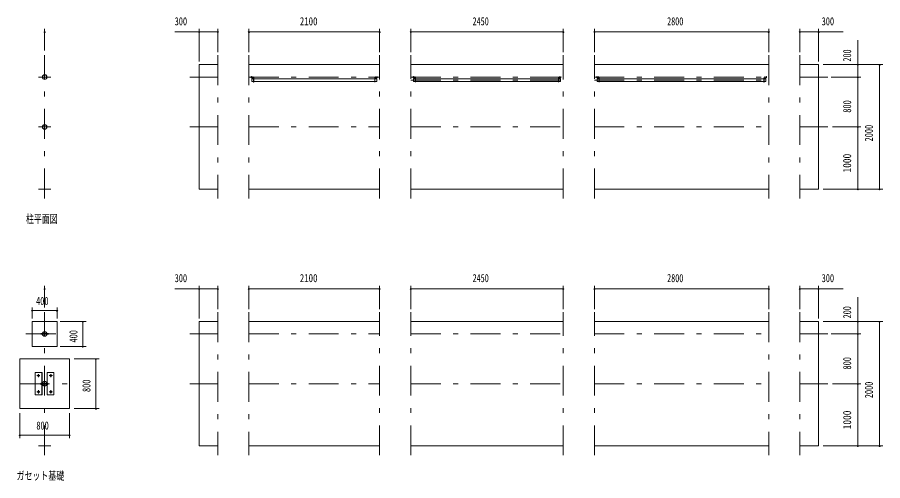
# Model space of a CAD drawing. Units: millimetres, scale not verified. Extents: x -23352 to 23352, y -10500 to 10500.
# Drawn here: x -21361 to -7461, y -8113 to -670 of the extents above; entities that cross this region are included whole.
import ezdxf
from ezdxf.enums import TextEntityAlignment as Align

# ---------------------------------------------------------------- set-up
doc = ezdxf.new("R2010")
doc.units = ezdxf.units.MM
doc.header["$LTSCALE"] = 40
doc.linetypes.add('USER3', pattern=[24, 12, -5, 2, -5])
for name, color, linetype, lineweight in [('0-2_1-0BOLD', 7, 'Continuous', 18), ('0-3_1-2CENTER', 3, 'USER3', 18), ('0-4_1-4THIN', 4, 'Continuous', 18), ('0-5_1-5DIM', 3, 'Continuous', 18)]:
    doc.layers.add(name, color=color, linetype=linetype, lineweight=lineweight)
doc.styles.add('ＭＳ ゴシック', font='')
doc.styles.get('ＭＳ ゴシック').set_extended_font_data('MS Gothic')

msp = doc.modelspace()

# ---------------------------------------------------------------- linework, layer by layer
at = {"layer": '0-2_1-0BOLD'}
for p, q in [((-18440.69, -3430.33), (-18440.69, -1430.33)), ((-18440.69, -1430.33), (-18140.69, -1430.33)), ((-17640.69, -1430.33), (-15540.69, -1430.33)), ((-15040.69, -1430.33), (-12590.69, -1430.33)), ((-12090.69, -1430.33), (-9290.69, -1430.33)), ((-8790.69, -1430.33), (-8490.69, -1430.33)), ((-8490.69, -1430.33), (-8490.69, -3430.33)), ((-17567.74, -1640.33), (-17597.34, -1640.33)), ((-17597.34, -1643.53), (-17567.74, -1643.53)), ((-17562.54, -1658.13), (-15618.84, -1658.13)), ((-15613.64, -1640.33), (-15584.04, -1640.33)), ((-15584.04, -1643.53), (-15613.64, -1643.53)), ((-14967.74, -1640.33), (-14997.34, -1640.33)), ((-14997.34, -1643.53), (-14967.74, -1643.53)), ((-14962.54, -1658.13), (-12668.84, -1658.13)), ((-12663.64, -1640.33), (-12634.04, -1640.33)), ((-12634.04, -1643.53), (-12663.64, -1643.53)), ((-12017.74, -1640.33), (-12047.34, -1640.33)), ((-12047.34, -1643.53), (-12017.74, -1643.53)), ((-12012.54, -1658.13), (-9368.84, -1658.13)), ((-9363.64, -1640.33), (-9334.04, -1640.33)), ((-9334.04, -1643.53), (-9363.64, -1643.53)), ((-15618.84, -1700.83), (-17562.54, -1700.83)), ((-12668.84, -1700.83), (-14962.54, -1700.83)), ((-9368.84, -1700.83), (-12012.54, -1700.83)), ((-20822.14, -3430.33), (-21022.14, -3430.33)), ((-18140.69, -3430.33), (-18440.69, -3430.33)), ((-15540.69, -3430.33), (-17640.69, -3430.33)), ((-12590.69, -3430.33), (-15040.69, -3430.33)), ((-9290.69, -3430.33), (-12090.69, -3430.33)), ((-8490.69, -3430.33), (-8790.69, -3430.33)), ((-20722.14, -5555.32), (-21122.14, -5555.32)), ((-21122.14, -5555.33), (-21122.14, -5955.32)), ((-21122.14, -5555.33), (-20722.14, -5555.33)), ((-20722.14, -5955.32), (-20722.14, -5555.33)), ((-18440.69, -7555.32), (-18440.69, -5555.33)), ((-18440.69, -5555.33), (-18140.69, -5555.33)), ((-17640.69, -5555.33), (-15540.69, -5555.33)), ((-15040.69, -5555.33), (-12590.69, -5555.33)), ((-12090.69, -5555.33), (-9290.69, -5555.33)), ((-8790.69, -5555.33), (-8490.69, -5555.33)), ((-8490.69, -5555.33), (-8490.69, -7555.32)), ((-20982.14, -5749.32), (-20982.14, -5761.32)), ((-20982.14, -5749.32), (-20959.82, -5749.32)), ((-20982.14, -5761.32), (-20959.82, -5761.32)), ((-20956.98, -5749.32), (-20887.3, -5749.32)), ((-20956.98, -5761.32), (-20887.3, -5761.32)), ((-20884.47, -5749.32), (-20862.14, -5749.32)), ((-20884.47, -5761.32), (-20862.14, -5761.32)), ((-20862.14, -5749.32), (-20862.14, -5761.32)), ((-21122.14, -5955.32), (-20722.14, -5955.32)), ((-20964.79, -6735.32), (-20964.79, -6375.32)), ((-20879.49, -6375.32), (-20879.49, -6735.32)), ((-20980.99, -6549.32), (-20984.29, -6549.32)), ((-20980.99, -6561.32), (-20984.29, -6561.32)), ((-20970.99, -6549.55), (-20979.98, -6549.55)), ((-20970.99, -6561.1), (-20979.98, -6561.1)), ((-20970.99, -6552.32), (-20967.99, -6555.32)), ((-20967.99, -6558.32), (-20970.99, -6555.32)), ((-20970.99, -6567.52), (-20967.99, -6567.52)), ((-20967.99, -6567.82), (-20964.79, -6567.82)), ((-20956.98, -6549.32), (-20887.3, -6549.32)), ((-20887.3, -6561.32), (-20956.98, -6561.32)), ((-20936.29, -6549.32), (-20936.29, -6561.32)), ((-20876.29, -6567.82), (-20879.49, -6567.82)), ((-20876.29, -6549.55), (-20869.3, -6549.55)), ((-20869.3, -6561.1), (-20876.29, -6561.1)), ((-20869.3, -6566.87), (-20876.29, -6566.87)), ((-20822.14, -7555.32), (-21022.14, -7555.32)), ((-18140.69, -7555.32), (-18440.69, -7555.32)), ((-15540.69, -7555.32), (-17640.69, -7555.32)), ((-12590.69, -7555.32), (-15040.69, -7555.32)), ((-9290.69, -7555.32), (-12090.69, -7555.32)), ((-8490.69, -7555.32), (-8790.69, -7555.32))]:
    msp.add_line(p, q, dxfattribs=at)
for points in [[(-17599.34, -1638.33), (-17599.34, -1618.33), (-17602.54, -1618.33), (-17602.54, -1638.33)], [(-17565.74, -1658.13), (-17594.59, -1658.13), (-17594.59, -1700.83), (-17565.74, -1700.83)], [(-17565.74, -1645.53), (-17565.74, -1711.33), (-17562.54, -1711.33), (-17562.54, -1645.53)], [(-15615.64, -1645.53), (-15615.64, -1711.33), (-15618.84, -1711.33), (-15618.84, -1645.53)], [(-15615.64, -1658.13), (-15586.79, -1658.13), (-15586.79, -1700.83), (-15615.64, -1700.83)], [(-15582.04, -1638.33), (-15582.04, -1618.33), (-15578.84, -1618.33), (-15578.84, -1638.33)], [(-14999.34, -1638.33), (-14999.34, -1618.33), (-15002.54, -1618.33), (-15002.54, -1638.33)], [(-14965.74, -1700.83), (-14994.59, -1700.83), (-14994.59, -1658.13), (-14965.74, -1658.13)], [(-14965.74, -1645.53), (-14965.74, -1711.33), (-14962.54, -1711.33), (-14962.54, -1645.53)], [(-12665.64, -1645.53), (-12665.64, -1711.33), (-12668.84, -1711.33), (-12668.84, -1645.53)], [(-12665.64, -1658.13), (-12636.79, -1658.13), (-12636.79, -1700.83), (-12665.64, -1700.83)], [(-12632.04, -1638.33), (-12632.04, -1618.33), (-12628.84, -1618.33), (-12628.84, -1638.33)], [(-12049.34, -1638.33), (-12049.34, -1618.33), (-12052.54, -1618.33), (-12052.54, -1638.33)], [(-12015.74, -1700.83), (-12044.59, -1700.83), (-12044.59, -1658.13), (-12015.74, -1658.13)], [(-12015.74, -1645.53), (-12015.74, -1711.33), (-12012.54, -1711.33), (-12012.54, -1645.53)], [(-9365.64, -1645.53), (-9365.64, -1711.33), (-9368.84, -1711.33), (-9368.84, -1645.53)], [(-9365.64, -1658.13), (-9336.79, -1658.13), (-9336.79, -1700.83), (-9365.64, -1700.83)], [(-9332.04, -1638.33), (-9332.04, -1618.33), (-9328.84, -1618.33), (-9328.84, -1638.33)], [(-20980.99, -6545.52), (-20979.98, -6543.78), (-20970.99, -6543.78)], [(-20980.99, -6545.52), (-20980.99, -6565.12), (-20979.98, -6566.87), (-20970.99, -6566.87)], [(-20967.99, -6543.12), (-20970.99, -6543.12), (-20970.99, -6567.52)], [(-20967.99, -6567.82), (-20967.99, -6542.82), (-20964.79, -6542.82)], [(-20876.29, -6567.82), (-20876.29, -6542.82), (-20879.49, -6542.82)], [(-20876.29, -6543.78), (-20869.3, -6543.78), (-20868.29, -6545.52), (-20868.29, -6565.12), (-20869.3, -6566.87)]]:
    msp.add_lwpolyline(points, dxfattribs=at)
for points in [[(-21322.14, -6955.32), (-21322.14, -6155.32), (-20522.14, -6155.32), (-20522.14, -6955.32)], [(-21072.29, -6735.32), (-21072.29, -6375.32), (-20960.29, -6375.32), (-20960.29, -6735.32)], [(-20883.99, -6375.32), (-20771.99, -6375.32), (-20771.99, -6735.32), (-20883.99, -6735.32)], [(-21016.37, -6435.32), (-21027.91, -6435.32), (-21033.69, -6425.32), (-21027.91, -6415.32), (-21016.37, -6415.32), (-21010.59, -6425.32)], [(-20827.91, -6435.32), (-20816.37, -6435.32), (-20810.59, -6425.32), (-20816.37, -6415.32), (-20827.92, -6415.32), (-20833.69, -6425.32)], [(-20984.29, -6549.33), (-20986.29, -6551.32), (-20986.29, -6559.32), (-20984.29, -6561.32)], [(-21027.91, -6695.32), (-21016.37, -6695.32), (-21010.59, -6685.32), (-21016.37, -6675.32), (-21027.91, -6675.32), (-21033.69, -6685.32)], [(-20827.91, -6695.32), (-20816.37, -6695.32), (-20810.59, -6685.32), (-20816.37, -6675.32), (-20827.92, -6675.32), (-20833.69, -6685.32)]]:
    msp.add_lwpolyline(points, close=True, dxfattribs=at)
for centre, radius in [((-20922.14, -1630.33), 38.15), ((-20922.14, -1630.33), 38.15), ((-20922.14, -1630.33), 35.35), ((-20922.14, -1630.33), 35.35), ((-20922.14, -1630.33), 35.35), ((-20922.14, -2430.33), 38.15), ((-20922.14, -2430.33), 35.35), ((-20922.14, -5755.32), 38.15), ((-20922.14, -5755.32), 35.35), ((-21022.14, -6425.32), 14.5), ((-21022.14, -6425.32), 9.8), ((-21022.14, -6425.32), 4.4), ((-20922.14, -6555.32), 38.15), ((-20922.14, -6555.32), 35.35), ((-20822.14, -6425.32), 14.5), ((-20822.14, -6425.32), 9.8), ((-20822.14, -6425.32), 4.4), ((-21022.14, -6685.32), 14.5), ((-20822.14, -6685.32), 14.5), ((-21022.14, -6685.32), 9.8), ((-21022.14, -6685.32), 4.4), ((-20822.14, -6685.32), 9.8), ((-20822.14, -6685.32), 4.4)]:
    msp.add_circle(centre, radius, dxfattribs=at)
for centre, radius, start, end in [((-20922.14, -1630.33), 38.15, 43.27118, 125.40654), ((-17597.34, -1638.33), 5.2, 180, 270), ((-17597.34, -1638.33), 2, 180, 270), ((-17567.74, -1645.53), 5.2, 0, 90), ((-17567.74, -1645.53), 2, 0, 90), ((-15613.64, -1645.53), 5.2, 90, 180), ((-15613.64, -1645.53), 2, 90, 180), ((-15584.04, -1638.33), 2, 270, 0), ((-15584.04, -1638.33), 5.2, 270, 0), ((-14997.34, -1638.33), 5.2, 180, 270), ((-14997.34, -1638.33), 2, 180, 270), ((-14967.74, -1645.53), 5.2, 0, 90), ((-14967.74, -1645.53), 2, 0, 90), ((-12663.64, -1645.53), 5.2, 90, 180), ((-12663.64, -1645.53), 2, 90, 180), ((-12634.04, -1638.33), 2, 270, 0), ((-12634.04, -1638.33), 5.2, 270, 0), ((-12047.34, -1638.33), 5.2, 180, 270), ((-12047.34, -1638.33), 2, 180, 270), ((-12017.74, -1645.53), 5.2, 0, 90), ((-12017.74, -1645.53), 2, 0, 90), ((-9363.64, -1645.53), 5.2, 90, 180), ((-9363.64, -1645.53), 2, 90, 180), ((-9334.04, -1638.33), 2, 270, 0), ((-9334.04, -1638.33), 5.2, 270, 0), ((-15540.69, -1672.33), 3.85, 90, 270), ((-15540.69, -1672.33), 2.25, 90, 270), ((-12590.69, -1672.33), 3.85, 90, 270), ((-12590.69, -1672.33), 2.25, 90, 270), ((-20976.36, -6546.66), 4.63, 180, 218.53143), ((-20963.97, -6555.32), 17.02, 160.16867, 199.82912), ((-20976.36, -6563.98), 4.63, 141.45377, 180), ((-20872.93, -6546.66), 4.63, 321.46857, 0), ((-20885.31, -6555.32), 17.02, 340.17088, 19.83133), ((-20872.92, -6563.98), 4.63, 0, 38.54623)]:
    msp.add_arc(centre, radius, start, end, dxfattribs=at)
at = {"layer": '0-3_1-2CENTER'}
for p, q in [((-20922.14, -3580.33), (-20922.14, -1280.33)), ((-18140.69, -1280.33), (-18140.69, -3580.33)), ((-17640.69, -1280.33), (-17640.69, -3580.33)), ((-15540.69, -3580.33), (-15540.69, -1280.33)), ((-15040.69, -3580.33), (-15040.69, -1280.33)), ((-12590.69, -3580.33), (-12590.69, -1280.33)), ((-12090.69, -3580.33), (-12090.69, -1280.33)), ((-9290.69, -1280.33), (-9290.69, -3580.33)), ((-8790.69, -1280.33), (-8790.69, -3580.33)), ((-21022.14, -1630.33), (-20822.14, -1630.33)), ((-18590.69, -1630.33), (-18140.69, -1630.33)), ((-17640.69, -1630.33), (-15540.69, -1630.33)), ((-17577.54, -1621.33), (-17577.54, -1663.13)), ((-15603.84, -1621.33), (-15603.84, -1663.13)), ((-15040.69, -1630.33), (-12590.69, -1630.33)), ((-14977.54, -1621.33), (-14977.54, -1663.13)), ((-12653.84, -1621.33), (-12653.84, -1663.13)), ((-12090.69, -1630.33), (-9290.69, -1630.33)), ((-12027.54, -1621.33), (-12027.54, -1663.13)), ((-9353.84, -1621.33), (-9353.84, -1663.13)), ((-8790.69, -1630.33), (-8340.69, -1630.33)), ((-15540.69, -1679.48), (-15540.69, -1679.48)), ((-15040.69, -1679.48), (-12590.69, -1679.48)), ((-12090.69, -1679.48), (-9290.69, -1679.48)), ((-21022.14, -2430.33), (-20822.14, -2430.33)), ((-18590.69, -2430.33), (-18140.69, -2430.33)), ((-17640.69, -2430.33), (-15540.69, -2430.33)), ((-15040.69, -2430.33), (-12590.69, -2430.33)), ((-12090.69, -2430.33), (-9290.69, -2430.33)), ((-8790.69, -2430.33), (-8340.69, -2430.33)), ((-20922.14, -7705.32), (-20922.14, -5405.33)), ((-18140.69, -5405.33), (-18140.69, -7705.32)), ((-17640.69, -5405.33), (-17640.69, -7705.32)), ((-15540.69, -7705.32), (-15540.69, -5405.33)), ((-15040.69, -7705.32), (-15040.69, -5405.33)), ((-12590.69, -7705.32), (-12590.69, -5405.33)), ((-12090.69, -7705.32), (-12090.69, -5405.33)), ((-9290.69, -5405.33), (-9290.69, -7705.32)), ((-8790.69, -5405.33), (-8790.69, -7705.32)), ((-21222.14, -5755.32), (-20622.14, -5755.32)), ((-18590.69, -5755.32), (-18140.69, -5755.32)), ((-17640.69, -5755.32), (-15540.69, -5755.32)), ((-15040.69, -5755.32), (-12590.69, -5755.32)), ((-12090.69, -5755.32), (-9290.69, -5755.32)), ((-8790.69, -5755.32), (-8340.69, -5755.32)), ((-20997.14, -6425.32), (-21047.14, -6425.32)), ((-21022.14, -6450.32), (-21022.14, -6400.32)), ((-20847.14, -6425.32), (-20797.14, -6425.32)), ((-20822.14, -6400.32), (-20822.14, -6450.32)), ((-21322.14, -6555.32), (-20522.14, -6555.32)), ((-21022.14, -6710.32), (-21022.14, -6660.32)), ((-20822.14, -6710.32), (-20822.14, -6660.32)), ((-18590.69, -6555.32), (-18140.69, -6555.32)), ((-17640.69, -6555.32), (-15540.69, -6555.32)), ((-15040.69, -6555.32), (-12590.69, -6555.32)), ((-12090.69, -6555.32), (-9290.69, -6555.32)), ((-8790.69, -6555.32), (-8340.69, -6555.32)), ((-21047.14, -6685.32), (-20997.14, -6685.32)), ((-20797.14, -6685.32), (-20847.14, -6685.32))]:
    msp.add_line(p, q, dxfattribs=at)
at = {"layer": '0-4_1-4THIN'}
for p, q in [((-20980.99, -6550.92), (-20985.89, -6550.92)), ((-20985.89, -6559.72), (-20980.99, -6559.72))]:
    msp.add_line(p, q, dxfattribs=at)
for points in [[(-20957.22, -6550.92), (-20936.29, -6550.92), (-20933.52, -6549.32)], [(-20933.52, -6561.32), (-20936.29, -6559.72), (-20957.22, -6559.72)]]:
    msp.add_lwpolyline(points, dxfattribs=at)
for centre in [(-21022.14, -6425.32), (-20822.14, -6425.32), (-21022.14, -6685.32), (-20822.14, -6685.32)]:
    msp.add_circle(centre, 6, dxfattribs=at)
at = {"layer": '0-5_1-5DIM'}
for p, q in [((-20912.14, -905.33), (-20932.14, -905.33)), ((-20922.14, -1205.33), (-20922.14, -855.33)), ((-18440.69, -905.33), (-18833.19, -905.33)), ((-18430.69, -905.33), (-18450.69, -905.33)), ((-18440.69, -855.33), (-18440.69, -1380.33)), ((-18140.69, -905.33), (-18440.69, -905.33)), ((-18130.69, -905.33), (-18150.69, -905.33)), ((-18140.69, -855.33), (-18140.69, -1230.33)), ((-17630.69, -905.33), (-17650.69, -905.33)), ((-17640.69, -855.33), (-17640.69, -1230.33)), ((-15540.69, -905.33), (-17640.69, -905.33)), ((-15530.69, -905.33), (-15550.69, -905.33)), ((-15540.69, -855.33), (-15540.69, -1230.33)), ((-15030.69, -905.33), (-15050.69, -905.33)), ((-15040.69, -855.33), (-15040.69, -1230.33)), ((-12590.69, -905.33), (-15040.69, -905.33)), ((-12580.69, -905.33), (-12600.69, -905.33)), ((-12590.69, -855.33), (-12590.69, -1230.33)), ((-12080.69, -905.33), (-12100.69, -905.33)), ((-12090.69, -855.33), (-12090.69, -1230.33)), ((-9290.69, -905.33), (-12090.69, -905.33)), ((-9280.69, -905.33), (-9300.69, -905.33)), ((-9290.69, -855.33), (-9290.69, -1230.33)), ((-8780.69, -905.33), (-8800.69, -905.33)), ((-8790.69, -855.33), (-8790.69, -1230.33)), ((-8490.69, -905.33), (-8790.69, -905.33)), ((-8480.69, -905.33), (-8500.69, -905.33)), ((-8490.69, -855.33), (-8490.69, -1380.33)), ((-8490.69, -905.33), (-8098.19, -905.33)), ((-7860.69, -3430.33), (-7860.69, -1037.83)), ((-8415.69, -1430.33), (-7460.69, -1430.33)), ((-7850.69, -1430.33), (-7870.69, -1430.33)), ((-7860.69, -1630.33), (-7860.69, -1430.33)), ((-7500.69, -1430.33), (-7520.69, -1430.33)), ((-7510.69, -1430.33), (-7510.69, -3430.33)), ((-7510.69, -1430.33), (-7510.69, -3430.33)), ((-7810.69, -1630.33), (-8290.69, -1630.33)), ((-7850.69, -1630.33), (-7870.69, -1630.33)), ((-7860.69, -2430.33), (-7860.69, -1630.33)), ((-8265.69, -2430.33), (-7810.69, -2430.33)), ((-7850.69, -2430.33), (-7870.69, -2430.33)), ((-7860.69, -3430.33), (-7860.69, -2430.33)), ((-7460.69, -3430.33), (-8415.69, -3430.33)), ((-7850.69, -3430.33), (-7870.69, -3430.33)), ((-7500.69, -3430.33), (-7520.69, -3430.33)), ((-20922.14, -5330.33), (-20922.14, -4980.32)), ((-18440.69, -4980.33), (-18440.69, -5505.33)), ((-18140.69, -4980.33), (-18140.69, -5355.33)), ((-17640.69, -4980.33), (-17640.69, -5355.33)), ((-15540.69, -4980.33), (-15540.69, -5355.33)), ((-15040.69, -4980.33), (-15040.69, -5355.33)), ((-12590.69, -4980.33), (-12590.69, -5355.33)), ((-12090.69, -4980.33), (-12090.69, -5355.33)), ((-9290.69, -4980.33), (-9290.69, -5355.33)), ((-8790.69, -4980.33), (-8790.69, -5355.33)), ((-8490.69, -4980.33), (-8490.69, -5505.33)), ((-20912.14, -5030.33), (-20932.14, -5030.33)), ((-20912.14, -5030.33), (-20932.14, -5030.33)), ((-18440.69, -5030.33), (-18833.19, -5030.33)), ((-18430.69, -5030.33), (-18450.69, -5030.33)), ((-18140.69, -5030.33), (-18440.69, -5030.33)), ((-18130.69, -5030.33), (-18150.69, -5030.33)), ((-17630.69, -5030.33), (-17650.69, -5030.33)), ((-15540.69, -5030.33), (-17640.69, -5030.33)), ((-15530.69, -5030.33), (-15550.69, -5030.33)), ((-15030.69, -5030.33), (-15050.69, -5030.33)), ((-12590.69, -5030.33), (-15040.69, -5030.33)), ((-12580.69, -5030.33), (-12600.69, -5030.33)), ((-12080.69, -5030.33), (-12100.69, -5030.33)), ((-9290.69, -5030.33), (-12090.69, -5030.33)), ((-9280.69, -5030.33), (-9300.69, -5030.33)), ((-8780.69, -5030.33), (-8800.69, -5030.33)), ((-8490.69, -5030.33), (-8790.69, -5030.33)), ((-8480.69, -5030.33), (-8500.69, -5030.33)), ((-8490.69, -5030.33), (-8098.19, -5030.33)), ((-7860.69, -7555.33), (-7860.69, -5162.82)), ((-21112.14, -5380.33), (-21132.14, -5380.33)), ((-21122.14, -5330.33), (-21122.14, -5505.32)), ((-21122.14, -5380.33), (-20722.14, -5380.33)), ((-20712.14, -5380.33), (-20732.14, -5380.33)), ((-20722.14, -5330.33), (-20722.14, -5505.33)), ((-20256.23, -5555.33), (-20672.14, -5555.33)), ((-20296.23, -5555.33), (-20316.23, -5555.33)), ((-20306.23, -5555.33), (-20306.23, -5955.32)), ((-8415.69, -5555.32), (-7460.69, -5555.32)), ((-7850.69, -5555.32), (-7870.69, -5555.32)), ((-7860.69, -5755.32), (-7860.69, -5555.32)), ((-7500.69, -5555.32), (-7520.69, -5555.32)), ((-7510.69, -5555.32), (-7510.69, -7555.33)), ((-7510.69, -5555.32), (-7510.69, -7555.33)), ((-7810.69, -5755.32), (-8290.69, -5755.32)), ((-7850.69, -5755.32), (-7870.69, -5755.32)), ((-7860.69, -6555.32), (-7860.69, -5755.32)), ((-20256.23, -5955.32), (-20672.14, -5955.32)), ((-20296.23, -5955.32), (-20316.23, -5955.32)), ((-20447.14, -6155.33), (-20047.14, -6155.33)), ((-20087.14, -6155.33), (-20107.14, -6155.33)), ((-20097.14, -6155.33), (-20097.14, -6955.32)), ((-8265.69, -6555.32), (-7810.69, -6555.32)), ((-7850.69, -6555.32), (-7870.69, -6555.32)), ((-7860.69, -7555.33), (-7860.69, -6555.32)), ((-21322.14, -7430.33), (-21322.14, -7030.32)), ((-20522.14, -7030.32), (-20522.14, -7430.33)), ((-20047.14, -6955.32), (-20447.14, -6955.32)), ((-20087.14, -6955.32), (-20107.14, -6955.32)), ((-21312.14, -7380.33), (-21332.14, -7380.33)), ((-20522.14, -7380.32), (-21322.14, -7380.32)), ((-20512.14, -7380.33), (-20532.14, -7380.33)), ((-7460.69, -7555.33), (-8415.69, -7555.33)), ((-7850.69, -7555.33), (-7870.69, -7555.33)), ((-7500.69, -7555.33), (-7520.69, -7555.33))]:
    msp.add_line(p, q, dxfattribs=at)
for centre in [(-20922.14, -905.33), (-18440.69, -905.33), (-18140.69, -905.33), (-17640.69, -905.33), (-15540.69, -905.33), (-15040.69, -905.33), (-12590.69, -905.33), (-12090.69, -905.33), (-9290.69, -905.33), (-8790.69, -905.33), (-8490.69, -905.33), (-7860.69, -1430.33), (-7510.69, -1430.33), (-7860.69, -1630.33), (-7860.69, -2430.33), (-7860.69, -3430.33), (-7510.69, -3430.33), (-20922.14, -5030.33), (-20922.14, -5030.33), (-18440.69, -5030.33), (-18140.69, -5030.33), (-17640.69, -5030.33), (-15540.69, -5030.33), (-15040.69, -5030.33), (-12590.69, -5030.33), (-12090.69, -5030.33), (-9290.69, -5030.33), (-8790.69, -5030.33), (-8490.69, -5030.33), (-21122.14, -5380.33), (-20722.14, -5380.33), (-20306.23, -5555.33), (-7860.69, -5555.32), (-7510.69, -5555.32), (-7860.69, -5755.32), (-20306.23, -5955.32), (-20097.14, -6155.33), (-7860.69, -6555.32), (-20097.14, -6955.32), (-21322.14, -7380.33), (-20522.14, -7380.33), (-7860.69, -7555.33), (-7510.69, -7555.33)]:
    msp.add_arc(centre, 10, 180, 0, dxfattribs=at)

# ---------------------------------------------------------------- texts
at = {"layer": '0-5_1-5DIM', "color": 7, "style": 'ＭＳ ゴシック'}
for s, width, p in [('300', 0.75, (-18833.19, -837.57)), ('2100', 0.8, (-16823.19, -837.57)), ('2450', 0.7, (-14048.19, -837.57)), ('2800', 0.7, (-10923.19, -837.57)), ('300', 0.75, (-8440.69, -837.57)), ('柱平面図', 0.7, (-21222.14, -4012.56)), ('300', 0.75, (-18833.19, -4962.56)), ('2100', 0.8, (-16823.19, -4962.56)), ('2450', 0.7, (-14048.19, -4962.56)), ('2800', 0.7, (-10923.19, -4962.56)), ('300', 0.75, (-8440.69, -4962.56)), ('400', 0.75, (-21059.77, -5330.33)), ('800', 0.75, (-21055, -7330.33)), ('ガセット基礎', 0.7, (-21372.15, -8137.56))]:
    msp.add_text(s, height=130.2, dxfattribs=dict(at, width=width)).set_placement(p, align=Align.BOTTOM_LEFT)
for s, width, p in [('200', 0.7, (-7928.45, -1380.33)), ('800', 0.75, (-7928.45, -2201.58)), ('2000', 0.75, (-7578.45, -2662.83)), ('1000', 0.85, (-7928.45, -3162.83)), ('200', 0.7, (-7928.45, -5505.32)), ('400', 0.75, (-20356.23, -5892.95)), ('800', 0.75, (-7928.45, -6326.57)), ('800', 0.75, (-20147.14, -6688.18)), ('2000', 0.75, (-7578.45, -6787.83)), ('1000', 0.85, (-7928.45, -7287.83))]:
    msp.add_text(s, height=130.2, rotation=90, dxfattribs=dict(at, width=width)).set_placement(p, align=Align.BOTTOM_LEFT)

doc.saveas('drawing.dxf')
